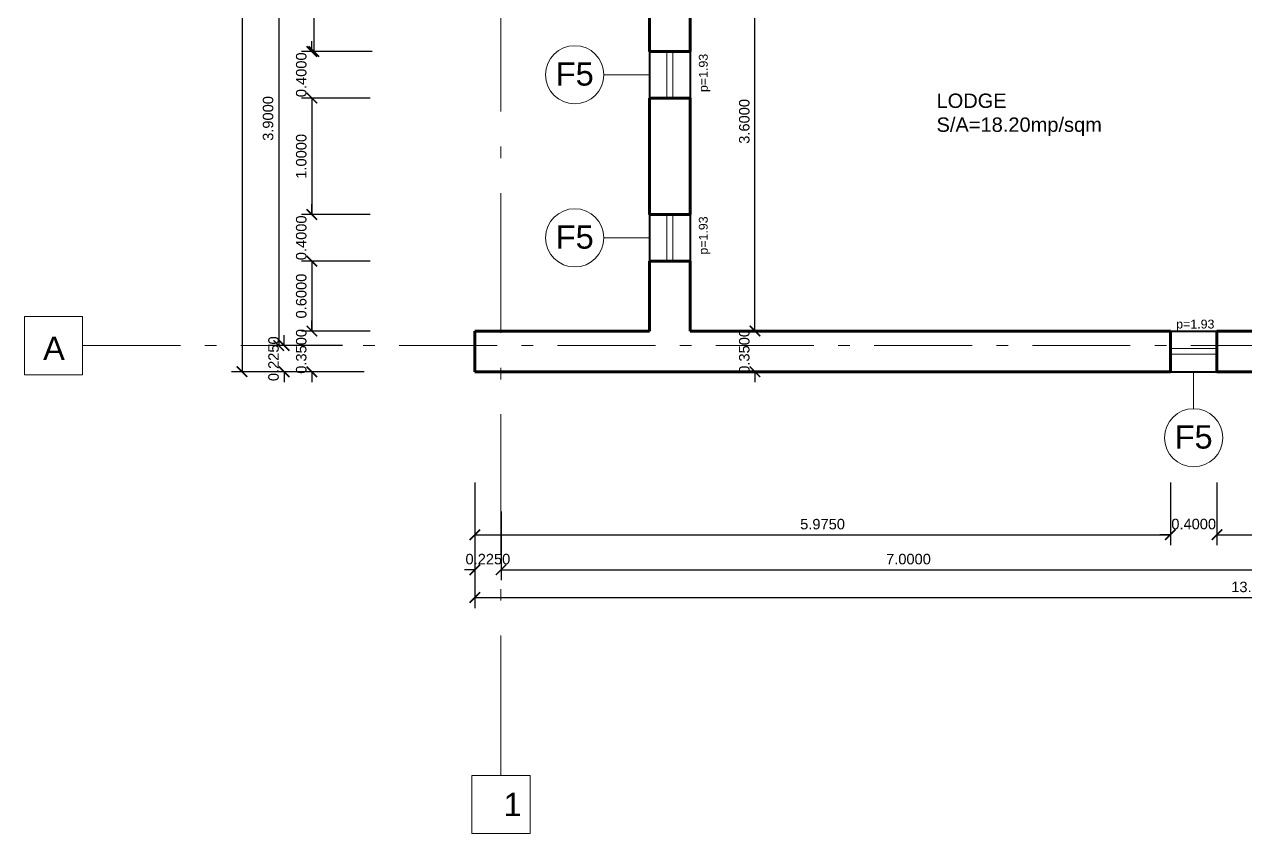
# Model space of a CAD drawing. Header units: inches. Extents: x 12.8 to 35.5, y 4.1 to 19.6.
# Drawn here: x 12.79 to 23.28, y 4.09 to 11.03 of the extents above; entities that cross this region are included whole.
import ezdxf

# ---------------------------------------------------------------- set-up
doc = ezdxf.new("R2010")
doc.units = ezdxf.units.IN
doc.header["$MEASUREMENT"] = 0
doc.linetypes.add('ACAD_ISO10W100', pattern=[18, 12, -3, 0, -3])
for name, color, linetype, lineweight in [('axes', 130, 'ACAD_ISO10W100', 20), ('cote', 255, 'Continuous', 20), ('exterior windows', 210, 'Continuous', 40), ('walls', 160, 'Continuous', 80), ('windows&doors', 80, 'Continuous', 20)]:
    doc.layers.add(name, color=color, linetype=linetype, lineweight=lineweight)
doc.styles.get("Standard").update_dxf_attribs({"font": 'arial.ttf'})
doc.dimstyles.get("Standard").update_dxf_attribs({"dimscale": 0.5, "dimtxt": 0.18, "dimasz": 0.18, "dimexe": 0.18, "dimexo": 1.9, "dimgap": 0.09, "dimtad": 1, "dimdec": 4, "dimzin": 0, "dimdsep": 46, "dimtxsty": 'Standard', "dimblk": 'ARCHTICK', "dimcen": 0.09, "dimadec": 0, "dimazin": 0, "dimtfac": 1, "dimtdec": 4, "dimtix": 1, "dimtofl": 0, "dimtmove": 0, "dimatfit": 1, "dimldrblk": 'ARCHTICK', "dimfxl": 1, "dimfxlon": 1, "dimtolj": 1, "dimtzin": 0, "dimarcsym": 0})

# ---------------------------------------------------------------- blocks, each defined once
blk = doc.blocks.new('_ArchTick')
at = {"color": 0, "linetype": 'ByBlock', "const_width": 0.15}
blk.add_lwpolyline([(-0.5, -0.5), (0.5, 0.5)], dxfattribs=at)
blk = doc.blocks.new('*D29')
at = {"layer": 'cote', "color": 0, "lineweight": -2, "ltscale": 0.1, "transparency": 16777216}
for p, q in [((15.164, 16.301), (14.574, 16.301)), ((14.664, 16.301), (14.664, 8.051)), ((15.164, 8.051), (14.574, 8.051))]:
    blk.add_line(p, q, dxfattribs=at)
at = {"layer": 'Defpoints', "color": 0, "ltscale": 0.1, "transparency": 16777216}
for p in [(16.664, 16.301), (14.664, 8.051), (16.664, 8.051)]:
    blk.add_point(p, dxfattribs=at)
at = {"layer": 'cote', "color": 0, "lineweight": -2, "ltscale": 0.1, "transparency": 16777216, "xscale": 0.09, "yscale": 0.09, "zscale": 0.09}
for p, rotation in [((14.664, 16.301), 90), ((14.664, 8.051), 270)]:
    blk.add_blockref('_ArchTick', p, dxfattribs=dict(at, rotation=rotation))
at = {"layer": 'cote', "color": 0, "ltscale": 0.1, "transparency": 16777216, "insert": (14.573, 12.176), "char_height": 0.09, "attachment_point": 5, "rotation": 90}
blk.add_mtext('\\A1;8.2500', dxfattribs=at)
blk = doc.blocks.new('*D32')
at = {"layer": 'cote', "color": 0, "lineweight": -2, "ltscale": 0.1, "transparency": 16777216}
for p, q in [((15.479, 12.176), (14.889, 12.176)), ((14.979, 12.176), (14.979, 8.276)), ((15.479, 8.276), (14.889, 8.276))]:
    blk.add_line(p, q, dxfattribs=at)
at = {"layer": 'Defpoints', "color": 0, "ltscale": 0.1, "transparency": 16777216}
for p in [(16.664, 12.176), (14.979, 8.276), (16.664, 8.276)]:
    blk.add_point(p, dxfattribs=at)
at = {"layer": 'cote', "color": 0, "lineweight": -2, "ltscale": 0.1, "transparency": 16777216, "xscale": 0.09, "yscale": 0.09, "zscale": 0.09}
for p, rotation in [((14.979, 12.176), 90), ((14.979, 8.276), 270)]:
    blk.add_blockref('_ArchTick', p, dxfattribs=dict(at, rotation=rotation))
at = {"layer": 'cote', "color": 0, "ltscale": 0.1, "transparency": 16777216, "insert": (14.888, 10.226), "char_height": 0.09, "attachment_point": 5, "rotation": 90}
blk.add_mtext('\\A1;3.9000', dxfattribs=at)
blk = doc.blocks.new('*D33')
at = {"layer": 'cote', "color": 0, "lineweight": -2, "ltscale": 0.1, "transparency": 16777216}
for p, q in [((15.026, 8.276), (15.026, 8.366)), ((15.526, 8.276), (14.936, 8.276)), ((15.526, 8.051), (14.936, 8.051)), ((15.026, 8.051), (15.026, 7.961))]:
    blk.add_line(p, q, dxfattribs=at)
at = {"layer": 'Defpoints', "color": 0, "ltscale": 0.1, "transparency": 16777216}
for p in [(16.664, 8.276), (15.026, 8.051), (16.664, 8.051)]:
    blk.add_point(p, dxfattribs=at)
at = {"layer": 'cote', "color": 0, "lineweight": -2, "ltscale": 0.1, "transparency": 16777216, "xscale": 0.09, "yscale": 0.09, "zscale": 0.09}
for p, rotation in [((15.026, 8.276), 270), ((15.026, 8.051), 90)]:
    blk.add_blockref('_ArchTick', p, dxfattribs=dict(at, rotation=rotation))
at = {"layer": 'cote', "color": 0, "ltscale": 0.1, "transparency": 16777216, "insert": (14.935, 8.163), "char_height": 0.09, "attachment_point": 5, "rotation": 90}
blk.add_mtext('\\A1;0.2250', dxfattribs=at)
blk = doc.blocks.new('*D35')
at = {"layer": 'cote', "color": 0, "lineweight": -2, "ltscale": 0.1, "transparency": 16777216}
for p, q in [((15.781, 12.001), (15.191, 12.001)), ((15.281, 12.001), (15.281, 10.801)), ((15.781, 10.801), (15.191, 10.801))]:
    blk.add_line(p, q, dxfattribs=at)
at = {"layer": 'Defpoints', "color": 0, "ltscale": 0.1, "transparency": 16777216}
for p in [(18.164, 12.001), (15.281, 10.801), (18.164, 10.801)]:
    blk.add_point(p, dxfattribs=at)
at = {"layer": 'cote', "color": 0, "lineweight": -2, "ltscale": 0.1, "transparency": 16777216, "xscale": 0.09, "yscale": 0.09, "zscale": 0.09}
for p, rotation in [((15.281, 12.001), 90), ((15.281, 10.801), 270)]:
    blk.add_blockref('_ArchTick', p, dxfattribs=dict(at, rotation=rotation))
at = {"layer": 'cote', "color": 0, "ltscale": 0.1, "transparency": 16777216, "insert": (15.191, 11.401), "char_height": 0.09, "attachment_point": 5, "rotation": 90}
blk.add_mtext('\\A1;1.2000', dxfattribs=at)
blk = doc.blocks.new('*D36')
at = {"layer": 'cote', "color": 0, "lineweight": -2, "ltscale": 0.1, "transparency": 16777216}
for p, q in [((15.264, 10.801), (15.264, 10.891)), ((15.764, 10.801), (15.174, 10.801)), ((15.764, 10.401), (15.174, 10.401)), ((15.264, 10.401), (15.264, 10.311))]:
    blk.add_line(p, q, dxfattribs=at)
at = {"layer": 'Defpoints', "color": 0, "ltscale": 0.1, "transparency": 16777216}
for p in [(18.164, 10.801), (15.264, 10.401), (18.164, 10.401)]:
    blk.add_point(p, dxfattribs=at)
at = {"layer": 'cote', "color": 0, "lineweight": -2, "ltscale": 0.1, "transparency": 16777216, "xscale": 0.09, "yscale": 0.09, "zscale": 0.09}
for p, rotation in [((15.264, 10.801), 270), ((15.264, 10.401), 90)]:
    blk.add_blockref('_ArchTick', p, dxfattribs=dict(at, rotation=rotation))
at = {"layer": 'cote', "color": 0, "ltscale": 0.1, "transparency": 16777216, "insert": (15.173, 10.601), "char_height": 0.09, "attachment_point": 5, "rotation": 90}
blk.add_mtext('\\A1;0.4000', dxfattribs=at)
blk = doc.blocks.new('*D37')
at = {"layer": 'cote', "color": 0, "lineweight": -2, "ltscale": 0.1, "transparency": 16777216}
for p, q in [((15.764, 10.401), (15.174, 10.401)), ((15.264, 10.401), (15.264, 9.401)), ((15.764, 9.401), (15.174, 9.401))]:
    blk.add_line(p, q, dxfattribs=at)
at = {"layer": 'Defpoints', "color": 0, "ltscale": 0.1, "transparency": 16777216}
for p in [(18.164, 10.401), (15.264, 9.401), (18.164, 9.401)]:
    blk.add_point(p, dxfattribs=at)
at = {"layer": 'cote', "color": 0, "lineweight": -2, "ltscale": 0.1, "transparency": 16777216, "xscale": 0.09, "yscale": 0.09, "zscale": 0.09}
for p, rotation in [((15.264, 10.401), 90), ((15.264, 9.401), 270)]:
    blk.add_blockref('_ArchTick', p, dxfattribs=dict(at, rotation=rotation))
at = {"layer": 'cote', "color": 0, "ltscale": 0.1, "transparency": 16777216, "insert": (15.173, 9.901), "char_height": 0.09, "attachment_point": 5, "rotation": 90}
blk.add_mtext('\\A1;1.0000', dxfattribs=at)
blk = doc.blocks.new('*D38')
at = {"layer": 'cote', "color": 0, "lineweight": -2, "ltscale": 0.1, "transparency": 16777216}
for p, q in [((15.264, 9.401), (15.264, 9.491)), ((15.764, 9.401), (15.174, 9.401)), ((15.764, 9.001), (15.174, 9.001)), ((15.264, 9.001), (15.264, 8.911))]:
    blk.add_line(p, q, dxfattribs=at)
at = {"layer": 'Defpoints', "color": 0, "ltscale": 0.1, "transparency": 16777216}
for p in [(18.164, 9.401), (15.264, 9.001), (18.164, 9.001)]:
    blk.add_point(p, dxfattribs=at)
at = {"layer": 'cote', "color": 0, "lineweight": -2, "ltscale": 0.1, "transparency": 16777216, "xscale": 0.09, "yscale": 0.09, "zscale": 0.09}
for p, rotation in [((15.264, 9.401), 270), ((15.264, 9.001), 90)]:
    blk.add_blockref('_ArchTick', p, dxfattribs=dict(at, rotation=rotation))
at = {"layer": 'cote', "color": 0, "ltscale": 0.1, "transparency": 16777216, "insert": (15.173, 9.201), "char_height": 0.09, "attachment_point": 5, "rotation": 90}
blk.add_mtext('\\A1;0.4000', dxfattribs=at)
blk = doc.blocks.new('*D39')
at = {"layer": 'cote', "color": 0, "lineweight": -2, "ltscale": 0.1, "transparency": 16777216}
for p, q in [((15.764, 9.001), (15.174, 9.001)), ((15.264, 9.001), (15.264, 8.401)), ((15.764, 8.401), (15.174, 8.401))]:
    blk.add_line(p, q, dxfattribs=at)
at = {"layer": 'Defpoints', "color": 0, "ltscale": 0.1, "transparency": 16777216}
for p in [(18.164, 9.001), (15.264, 8.401), (18.164, 8.401)]:
    blk.add_point(p, dxfattribs=at)
at = {"layer": 'cote', "color": 0, "lineweight": -2, "ltscale": 0.1, "transparency": 16777216, "xscale": 0.09, "yscale": 0.09, "zscale": 0.09}
for p, rotation in [((15.264, 9.001), 90), ((15.264, 8.401), 270)]:
    blk.add_blockref('_ArchTick', p, dxfattribs=dict(at, rotation=rotation))
at = {"layer": 'cote', "color": 0, "ltscale": 0.1, "transparency": 16777216, "insert": (15.173, 8.701), "char_height": 0.09, "attachment_point": 5, "rotation": 90}
blk.add_mtext('\\A1;0.6000', dxfattribs=at)
blk = doc.blocks.new('*D40')
at = {"layer": 'cote', "color": 0, "lineweight": -2, "ltscale": 0.1, "transparency": 16777216}
for p, q in [((15.714, 8.401), (15.174, 8.401)), ((15.264, 8.401), (15.264, 8.491)), ((15.714, 8.051), (15.174, 8.051)), ((15.264, 8.051), (15.264, 7.961))]:
    blk.add_line(p, q, dxfattribs=at)
at = {"layer": 'Defpoints', "color": 0, "ltscale": 0.1, "transparency": 16777216}
for p in [(16.664, 8.401), (15.264, 8.051), (16.664, 8.051)]:
    blk.add_point(p, dxfattribs=at)
at = {"layer": 'cote', "color": 0, "lineweight": -2, "ltscale": 0.1, "transparency": 16777216, "xscale": 0.09, "yscale": 0.09, "zscale": 0.09}
for p, rotation in [((15.264, 8.401), 270), ((15.264, 8.051), 90)]:
    blk.add_blockref('_ArchTick', p, dxfattribs=dict(at, rotation=rotation))
at = {"layer": 'cote', "color": 0, "ltscale": 0.1, "transparency": 16777216, "insert": (15.173, 8.226), "char_height": 0.09, "attachment_point": 5, "rotation": 90}
blk.add_mtext('\\A1;0.3500', dxfattribs=at)
blk = doc.blocks.new('*D41')
at = {"layer": 'cote', "color": 0, "lineweight": -2, "ltscale": 0.1, "transparency": 16777216}
for p, q in [((16.664, 6.612), (16.664, 6.022)), ((30.114, 6.612), (30.114, 6.022)), ((16.664, 6.112), (30.114, 6.112))]:
    blk.add_line(p, q, dxfattribs=at)
at = {"layer": 'Defpoints', "color": 0, "ltscale": 0.1, "transparency": 16777216}
for p in [(30.114, 9.051), (16.664, 8.051), (30.114, 6.112)]:
    blk.add_point(p, dxfattribs=at)
at = {"layer": 'cote', "color": 0, "lineweight": -2, "ltscale": 0.1, "transparency": 16777216, "xscale": 0.09, "yscale": 0.09, "zscale": 0.09, "rotation": 180}
blk.add_blockref('_ArchTick', (16.664, 6.112), dxfattribs=at)
at = {"layer": 'cote', "color": 0, "lineweight": -2, "ltscale": 0.1, "transparency": 16777216, "xscale": 0.09, "yscale": 0.09, "zscale": 0.09}
blk.add_blockref('_ArchTick', (30.114, 6.112), dxfattribs=at)
at = {"layer": 'cote', "color": 0, "ltscale": 0.1, "transparency": 16777216, "insert": (23.389, 6.203), "char_height": 0.09, "attachment_point": 5}
blk.add_mtext('\\A1;13.4500', dxfattribs=at)
blk = doc.blocks.new('*D42')
at = {"layer": 'cote', "color": 0, "lineweight": -2, "ltscale": 0.1, "transparency": 16777216}
for p, q in [((16.664, 6.851), (16.664, 6.261)), ((16.889, 6.851), (16.889, 6.261)), ((16.664, 6.351), (16.574, 6.351)), ((16.889, 6.351), (16.979, 6.351))]:
    blk.add_line(p, q, dxfattribs=at)
at = {"layer": 'Defpoints', "color": 0, "ltscale": 0.1, "transparency": 16777216}
for p in [(16.664, 8.051), (16.889, 8.051), (16.889, 6.351)]:
    blk.add_point(p, dxfattribs=at)
at = {"layer": 'cote', "color": 0, "lineweight": -2, "ltscale": 0.1, "transparency": 16777216, "xscale": 0.09, "yscale": 0.09, "zscale": 0.09}
blk.add_blockref('_ArchTick', (16.664, 6.351), dxfattribs=at)
at = {"layer": 'cote', "color": 0, "lineweight": -2, "ltscale": 0.1, "transparency": 16777216, "xscale": 0.09, "yscale": 0.09, "zscale": 0.09, "rotation": 180}
blk.add_blockref('_ArchTick', (16.889, 6.351), dxfattribs=at)
at = {"layer": 'cote', "color": 0, "ltscale": 0.1, "transparency": 16777216, "insert": (16.776, 6.442), "char_height": 0.09, "attachment_point": 5}
blk.add_mtext('\\A1;0.2250', dxfattribs=at)
blk = doc.blocks.new('*D43')
at = {"layer": 'cote', "color": 0, "lineweight": -2, "ltscale": 0.1, "transparency": 16777216}
for p, q in [((16.889, 6.851), (16.889, 6.261)), ((23.889, 6.851), (23.889, 6.261)), ((16.889, 6.351), (23.889, 6.351))]:
    blk.add_line(p, q, dxfattribs=at)
at = {"layer": 'Defpoints', "color": 0, "ltscale": 0.1, "transparency": 16777216}
for p in [(16.889, 8.051), (23.889, 8.051), (23.889, 6.351)]:
    blk.add_point(p, dxfattribs=at)
at = {"layer": 'cote', "color": 0, "lineweight": -2, "ltscale": 0.1, "transparency": 16777216, "xscale": 0.09, "yscale": 0.09, "zscale": 0.09, "rotation": 180}
blk.add_blockref('_ArchTick', (16.889, 6.351), dxfattribs=at)
at = {"layer": 'cote', "color": 0, "lineweight": -2, "ltscale": 0.1, "transparency": 16777216, "xscale": 0.09, "yscale": 0.09, "zscale": 0.09}
blk.add_blockref('_ArchTick', (23.889, 6.351), dxfattribs=at)
at = {"layer": 'cote', "color": 0, "ltscale": 0.1, "transparency": 16777216, "insert": (20.389, 6.442), "char_height": 0.09, "attachment_point": 5}
blk.add_mtext('\\A1;7.0000', dxfattribs=at)
blk = doc.blocks.new('*D46')
at = {"layer": 'cote', "color": 0, "lineweight": -2, "ltscale": 0.1, "transparency": 16777216}
for p, q in [((16.664, 7.101), (16.664, 6.561)), ((22.639, 7.101), (22.639, 6.561)), ((16.664, 6.651), (22.639, 6.651))]:
    blk.add_line(p, q, dxfattribs=at)
at = {"layer": 'Defpoints', "color": 0, "ltscale": 0.1, "transparency": 16777216}
for p in [(16.664, 8.051), (22.639, 8.051), (22.639, 6.651)]:
    blk.add_point(p, dxfattribs=at)
at = {"layer": 'cote', "color": 0, "lineweight": -2, "ltscale": 0.1, "transparency": 16777216, "xscale": 0.09, "yscale": 0.09, "zscale": 0.09, "rotation": 180}
blk.add_blockref('_ArchTick', (16.664, 6.651), dxfattribs=at)
at = {"layer": 'cote', "color": 0, "lineweight": -2, "ltscale": 0.1, "transparency": 16777216, "xscale": 0.09, "yscale": 0.09, "zscale": 0.09}
blk.add_blockref('_ArchTick', (22.639, 6.651), dxfattribs=at)
at = {"layer": 'cote', "color": 0, "ltscale": 0.1, "transparency": 16777216, "insert": (19.651, 6.742), "char_height": 0.09, "attachment_point": 5}
blk.add_mtext('\\A1;5.9750', dxfattribs=at)
blk = doc.blocks.new('*D47')
at = {"layer": 'cote', "color": 0, "lineweight": -2, "ltscale": 0.1, "transparency": 16777216}
for p, q in [((22.639, 7.101), (22.639, 6.562)), ((23.039, 7.101), (23.039, 6.562)), ((22.639, 6.652), (22.549, 6.652)), ((23.039, 6.652), (23.129, 6.652))]:
    blk.add_line(p, q, dxfattribs=at)
at = {"layer": 'Defpoints', "color": 0, "ltscale": 0.1, "transparency": 16777216}
for p in [(22.639, 8.051), (23.039, 8.051), (23.039, 6.652)]:
    blk.add_point(p, dxfattribs=at)
at = {"layer": 'cote', "color": 0, "lineweight": -2, "ltscale": 0.1, "transparency": 16777216, "xscale": 0.09, "yscale": 0.09, "zscale": 0.09}
blk.add_blockref('_ArchTick', (22.639, 6.652), dxfattribs=at)
at = {"layer": 'cote', "color": 0, "lineweight": -2, "ltscale": 0.1, "transparency": 16777216, "xscale": 0.09, "yscale": 0.09, "zscale": 0.09, "rotation": 180}
blk.add_blockref('_ArchTick', (23.039, 6.652), dxfattribs=at)
at = {"layer": 'cote', "color": 0, "ltscale": 0.1, "transparency": 16777216, "insert": (22.839, 6.743), "char_height": 0.09, "attachment_point": 5}
blk.add_mtext('\\A1;0.4000', dxfattribs=at)
blk = doc.blocks.new('*D48')
at = {"layer": 'cote', "color": 0, "lineweight": -2, "ltscale": 0.1, "transparency": 16777216}
for p, q in [((23.039, 7.101), (23.039, 6.561)), ((24.064, 7.101), (24.064, 6.561)), ((23.039, 6.651), (24.064, 6.651))]:
    blk.add_line(p, q, dxfattribs=at)
at = {"layer": 'Defpoints', "color": 0, "ltscale": 0.1, "transparency": 16777216}
for p in [(23.039, 8.051), (24.064, 8.051), (24.064, 6.651)]:
    blk.add_point(p, dxfattribs=at)
at = {"layer": 'cote', "color": 0, "lineweight": -2, "ltscale": 0.1, "transparency": 16777216, "xscale": 0.09, "yscale": 0.09, "zscale": 0.09, "rotation": 180}
blk.add_blockref('_ArchTick', (23.039, 6.651), dxfattribs=at)
at = {"layer": 'cote', "color": 0, "lineweight": -2, "ltscale": 0.1, "transparency": 16777216, "xscale": 0.09, "yscale": 0.09, "zscale": 0.09}
blk.add_blockref('_ArchTick', (24.064, 6.651), dxfattribs=at)
at = {"layer": 'cote', "color": 0, "ltscale": 0.1, "transparency": 16777216, "insert": (23.551, 6.742), "char_height": 0.09, "attachment_point": 5}
blk.add_mtext('\\A1;1.0250', dxfattribs=at)
blk = doc.blocks.new('*D76')
at = {"layer": 'cote', "color": 0, "lineweight": -2, "ltscale": 0.1, "transparency": 16777216}
for p, q in [((19.07, 8.401), (19.07, 8.491)), ((19.07, 8.401), (19.16, 8.401)), ((19.07, 8.051), (19.16, 8.051)), ((19.07, 8.051), (19.07, 7.961))]:
    blk.add_line(p, q, dxfattribs=at)
at = {"layer": 'Defpoints', "color": 0, "ltscale": 0.1, "transparency": 16777216}
for p in [(18.514, 8.401), (18.514, 8.051), (19.07, 8.051)]:
    blk.add_point(p, dxfattribs=at)
at = {"layer": 'cote', "color": 0, "lineweight": -2, "ltscale": 0.1, "transparency": 16777216, "xscale": 0.09, "yscale": 0.09, "zscale": 0.09}
for p, rotation in [((19.07, 8.401), 270), ((19.07, 8.051), 90)]:
    blk.add_blockref('_ArchTick', p, dxfattribs=dict(at, rotation=rotation))
at = {"layer": 'cote', "color": 0, "ltscale": 0.1, "transparency": 16777216, "insert": (18.979, 8.226), "char_height": 0.09, "attachment_point": 5, "rotation": 90}
blk.add_mtext('\\A1;0.3500', dxfattribs=at)
blk = doc.blocks.new('*D77')
at = {"layer": 'cote', "color": 0, "lineweight": -2, "ltscale": 0.1, "transparency": 16777216}
for p, q in [((19.07, 12.001), (18.98, 12.001)), ((19.07, 8.401), (19.07, 12.001)), ((19.07, 8.401), (18.98, 8.401))]:
    blk.add_line(p, q, dxfattribs=at)
at = {"layer": 'Defpoints', "color": 0, "ltscale": 0.1, "transparency": 16777216}
for p in [(19.07, 12.001), (19.07, 12.001), (19.07, 8.401)]:
    blk.add_point(p, dxfattribs=at)
at = {"layer": 'cote', "color": 0, "lineweight": -2, "ltscale": 0.1, "transparency": 16777216, "xscale": 0.09, "yscale": 0.09, "zscale": 0.09}
for p, rotation in [((19.07, 12.001), 90), ((19.07, 8.401), 270)]:
    blk.add_blockref('_ArchTick', p, dxfattribs=dict(at, rotation=rotation))
at = {"layer": 'cote', "color": 0, "ltscale": 0.1, "transparency": 16777216, "insert": (18.979, 10.201), "char_height": 0.09, "attachment_point": 5, "rotation": 90}
blk.add_mtext('\\A1;3.6000', dxfattribs=at)

msp = doc.modelspace()

# ---------------------------------------------------------------- linework, layer by layer
at = {"layer": 'axes', "ltscale": 0.1}
msp.add_line((16.88858, 19.08564), (16.88858, 4.58564), dxfattribs=at)
at = {"layer": 'axes', "ltscale": 0.07}
msp.add_line((13.29469, 8.27599), (33.64568, 8.27599), dxfattribs=at)
msp.add_lwpolyline([(12.79469, 8.52599), (12.79469, 8.02599), (13.29469, 8.02599), (13.29469, 8.52599)], close=True, dxfattribs=at)
at = {"layer": 'axes', "ltscale": 0.1}
msp.add_lwpolyline([(16.63858, 4.58564), (16.63858, 4.08564), (17.13858, 4.08564), (17.13858, 4.58564)], close=True, dxfattribs=at)
at = {"layer": 'cote', "ltscale": 0.1}
for p, q in [((18.16358, 10.60099), (17.77212, 10.60099)), ((18.16358, 9.20099), (17.77212, 9.20099)), ((22.83858, 8.05099), (22.83858, 7.73415))]:
    msp.add_line(p, q, dxfattribs=at)
for centre in [(17.52212, 10.60099), (17.52212, 9.20099), (22.83858, 7.48415)]:
    msp.add_circle(centre, 0.25, dxfattribs=at)
at = {"layer": 'exterior windows', "ltscale": 0.1}
for p, q in [((18.16358, 10.80099), (18.16358, 10.40099)), ((18.51358, 10.80099), (18.51358, 10.40099)), ((18.16358, 9.40099), (18.16358, 9.00099)), ((18.51358, 9.40099), (18.51358, 9.00099)), ((22.63858, 8.40099), (23.03858, 8.40099)), ((22.63858, 8.05099), (23.03858, 8.05099))]:
    msp.add_line(p, q, dxfattribs=at)
at = {"layer": 'walls', "ltscale": 0.1}
for p, q in [((18.16358, 12.00099), (18.16358, 10.80099)), ((18.51358, 12.00099), (18.51358, 10.80099)), ((18.16358, 10.80099), (18.51358, 10.80099)), ((18.16358, 10.40099), (18.51358, 10.40099)), ((18.16358, 10.40099), (18.16358, 9.40099)), ((18.51358, 10.40099), (18.51358, 9.40099)), ((18.16358, 9.40099), (18.51358, 9.40099)), ((18.16358, 9.00099), (18.51358, 9.00099)), ((18.16358, 9.00099), (18.16358, 8.40099)), ((18.51358, 9.00099), (18.51358, 8.40099)), ((16.66358, 8.40099), (18.16358, 8.40099)), ((16.66358, 8.40099), (16.66358, 8.05099)), ((16.66358, 8.40099), (16.66358, 8.05099)), ((18.51358, 8.40099), (22.63858, 8.40099)), ((22.63858, 8.40099), (22.63858, 8.05099)), ((23.03858, 8.40099), (23.03858, 8.05099)), ((23.03858, 8.40099), (23.71358, 8.40099)), ((16.66358, 8.05099), (22.63858, 8.05099)), ((23.03858, 8.05099), (24.06358, 8.05099))]:
    msp.add_line(p, q, dxfattribs=at)
at = {"layer": 'windows&doors', "ltscale": 0.1}
for p, q in [((18.31358, 10.80099), (18.31358, 10.40099)), ((18.36358, 10.80099), (18.36358, 10.40099)), ((18.31358, 9.40099), (18.31358, 9.00099)), ((18.36358, 9.40099), (18.36358, 9.00099)), ((22.63858, 8.25099), (23.03858, 8.25099)), ((22.63858, 8.20099), (23.03858, 8.20099))]:
    msp.add_line(p, q, dxfattribs=at)

# ---------------------------------------------------------------- texts
at = {"layer": 'axes', "ltscale": 0.1, "insert": (12.95533, 8.35271), "char_height": 0.2, "attachment_point": 1}
msp.add_mtext_dynamic_manual_height_columns('A', width=0.5, gutter_width=1, heights=[0.06274], dxfattribs=at)
at = {"layer": 'axes', "ltscale": 0.1, "insert": (16.88858, 4.43569), "char_height": 0.2, "attachment_point": 1}
msp.add_mtext('\\pxqc;1', dxfattribs=at)
at = {"layer": 'cote', "ltscale": 0.1, "attachment_point": 1}
for s, width, gutter_width, heights, insert, char_height in [('\\pxqc;F5', 0.3503223, 1, [0], (17.34696, 10.70824), 0.2), ('LODGE\\PS/A=18.20mp/sqm', 1.1571248, 0.61596, [0.37277], (20.63, 10.43984), 0.1231918), ('\\pxqc;F5', 0.3503223, 1, [0], (17.34696, 9.30824), 0.2), ('p=1.93', 0.255602, 0.38094, [0], (22.68864, 8.49865), 0.076188), ('\\pxqc;F5', 0.3503223, 1, [0], (22.66341, 7.5914), 0.2)]:
    msp.add_mtext_dynamic_manual_height_columns(s, width=width, gutter_width=gutter_width, heights=heights, dxfattribs=dict(at, insert=insert, char_height=char_height))
at = {"layer": 'cote', "ltscale": 0.1, "char_height": 0.076188, "attachment_point": 1, "rotation": 90}
for insert in [(18.58829, 10.45284), (18.58829, 9.05664)]:
    msp.add_mtext_dynamic_manual_height_columns('p=1.93', width=0.255602, gutter_width=0.38094, heights=[0], dxfattribs=dict(at, insert=insert))

# ---------------------------------------------------------------- dimensions: what is measured, and where the dimension line sits
at = {"layer": 'cote', "ltscale": 0.1}
for base, p1, p2, picture, middle in [((14.66388, 8.05099), (16.66358, 16.30099), (16.66358, 8.05099), '*D29', (14.57293, 12.17599)), ((14.97879, 8.27599), (16.66358, 12.17599), (16.66358, 8.27599), '*D32', (14.88781, 10.22599)), ((15.28148, 10.80099), (18.16358, 12.00099), (18.16358, 10.80099), '*D35', (15.19052, 11.40099)), ((19.07032, 12.00099), (19.07032, 8.40099), (19.07032, 12.00099), '*D77', (18.97933, 10.20099)), ((15.26419, 10.40099), (18.16358, 10.80099), (18.16358, 10.40099), '*D36', (15.17324, 10.60099)), ((15.26358, 9.40099), (18.16358, 10.40099), (18.16358, 9.40099), '*D37', (15.17262, 9.90099)), ((15.26358, 9.00099), (18.16358, 9.40099), (18.16358, 9.00099), '*D38', (15.17262, 9.20099)), ((15.26411, 8.40099), (18.16358, 9.00099), (18.16358, 8.40099), '*D39', (15.17315, 8.70099)), ((15.26358, 8.05099), (16.66358, 8.40099), (16.66358, 8.05099), '*D40', (15.17259, 8.22599)), ((19.07032, 8.05099), (18.51358, 8.40099), (18.51358, 8.05099), '*D76', (18.97933, 8.22599)), ((15.02553, 8.05099), (16.66358, 8.27599), (16.66358, 8.05099), '*D33', (14.93458, 8.16349))]:
    dim = msp.add_linear_dim(base=base, p1=p1, p2=p2, angle=90, dimstyle='Standard', dxfattribs=at)
    dim.commit()
    dim.dimension.update_dxf_attribs({"geometry": picture, "text_midpoint": middle})
for base, p1, p2, picture, middle in [((30.11358, 6.1121), (16.66358, 8.05099), (30.11358, 9.05099), '*D41', (23.38858, 6.20308)), ((16.88858, 6.35099), (16.66358, 8.05099), (16.88858, 8.05099), '*D42', (16.77608, 6.44194)), ((22.63858, 6.65099), (16.66358, 8.05099), (22.63858, 8.05099), '*D46', (19.65108, 6.74194)), ((23.88858, 6.35099), (16.88858, 8.05099), (23.88858, 8.05099), '*D43', (20.38858, 6.44194)), ((23.03858, 6.65225), (22.63858, 8.05099), (23.03858, 8.05099), '*D47', (22.83858, 6.7432)), ((24.06358, 6.65099), (23.03858, 8.05099), (24.06358, 8.05099), '*D48', (23.55108, 6.74194))]:
    dim = msp.add_linear_dim(base=base, p1=p1, p2=p2, dimstyle='Standard', dxfattribs=at)
    dim.commit()
    dim.dimension.update_dxf_attribs({"geometry": picture, "text_midpoint": middle})

doc.saveas('drawing.dxf')
